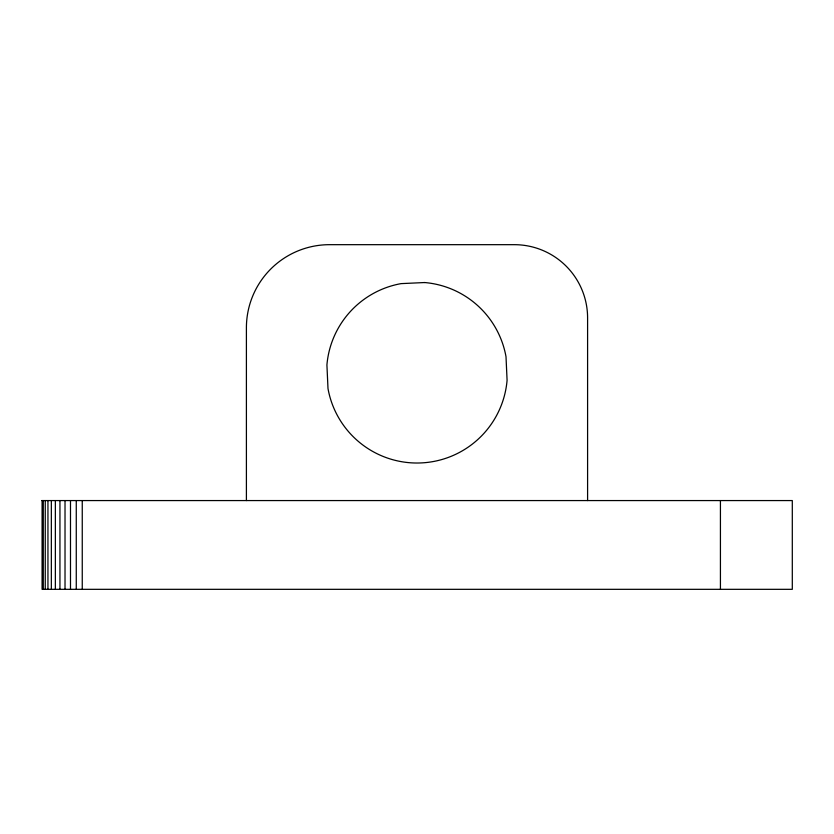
<?xml version="1.0" encoding="UTF-8"?>
<svg xmlns="http://www.w3.org/2000/svg" width="834" height="834" viewBox="0 0 834 834"><rect width="100%" height="100%" fill="white"/><g stroke="black" fill="none" stroke-linecap="round" stroke-linejoin="round"><path stroke-width="1.25" d="M41.7 500.567L792.3 500.567L792.3 589.325L42.086 589.325L42.096 500.567M720.43 500.567L720.43 589.325M587.595 500.567L587.595 317.931A73.256 73.256 0 0 0 514.338 244.675L329.545 244.675A83.139 83.139 0 0 0 246.405 327.814L246.405 500.567M82.253 500.567L82.253 589.325M76.269 500.567L76.269 589.325M70.494 500.567L70.494 589.325M65.021 500.567L65.021 589.325M59.944 500.567L59.944 589.325M55.357 500.567L55.357 589.325M51.343 500.567L51.343 589.325M47.945 500.567L47.945 589.325M45.255 500.567L45.255 589.325M43.285 500.567L43.285 589.325M424.673 282.538L401.102 283.623A90.416 90.416 0 0 0 326.918 364.948L327.991 388.529A90.416 90.416 0 0 0 507.082 380.294L506.009 356.723A90.416 90.416 0 0 0 424.673 282.538"/></g></svg>
